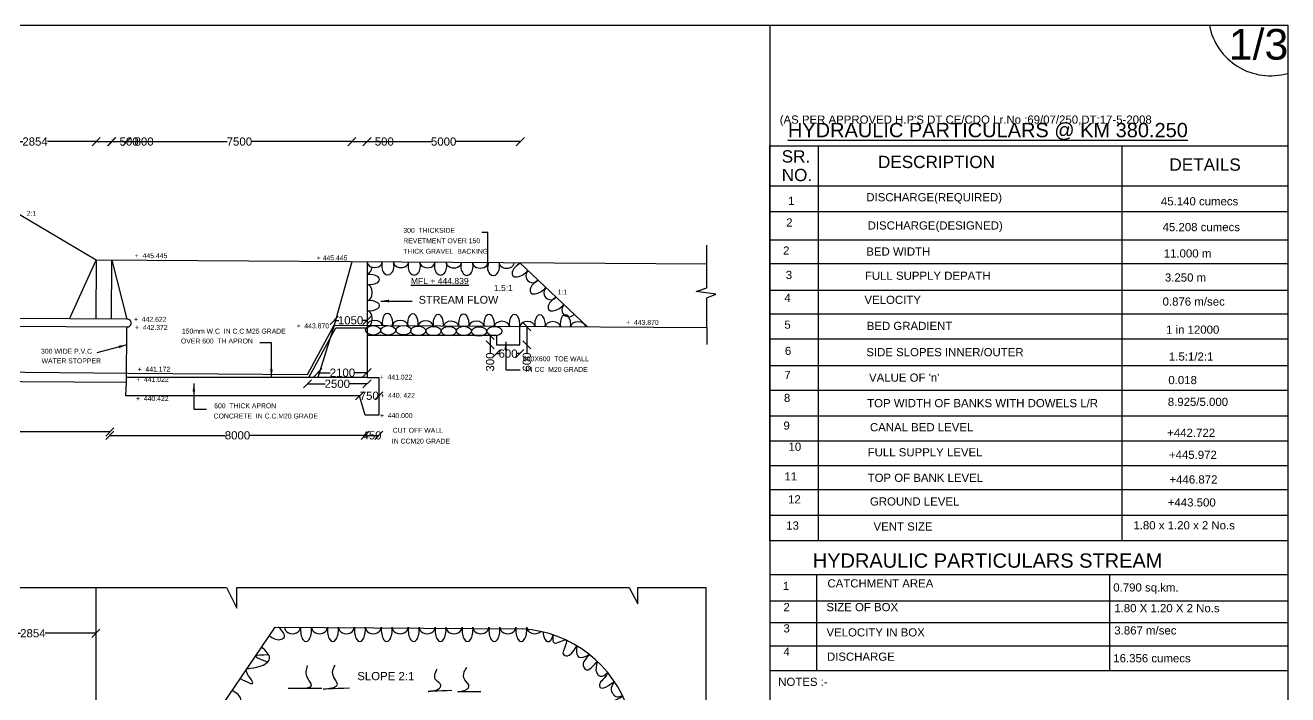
# Model space of a CAD drawing. Header units: millimetres. Extents: x 5760592 to 5768701, y 20978528 to 20983100.
# Drawn here: x 5765539 to 5768629, y 20981463 to 20983100 of the extents above; entities that cross this region are included whole.
import ezdxf

# ---------------------------------------------------------------- set-up
doc = ezdxf.new("R2010")
doc.units = ezdxf.units.MM
doc.header["$MEASUREMENT"] = 0
for name, color, linetype in [('DIMENSIONS', 7, 'Continuous'), ('DRAWING', 7, 'Continuous'), ('TEXT', 7, 'Continuous')]:
    doc.layers.add(name, color=color, linetype=linetype)
doc.styles.get("Standard").update_dxf_attribs({"font": 'arial.ttf', "height": 20})
doc.dimstyles.get("Standard").update_dxf_attribs({"dimtxt": 20, "dimasz": 20, "dimexe": 0.18, "dimexo": 0.0625, "dimgap": 0.09, "dimtad": 0, "dimdec": 0, "dimzin": 0, "dimdsep": 46, "dimtxsty": 'Standard', "dimblk": 'OBLIQUE', "dimcen": 0.09, "dimse1": 1, "dimse2": 1, "dimadec": 0, "dimazin": 0, "dimtfac": 1, "dimtdec": 0, "dimtofl": 0, "dimtmove": 0, "dimatfit": 3, "dimfxl": 1, "dimtolj": 1, "dimtzin": 0, "dimarcsym": 0})

# ---------------------------------------------------------------- blocks, each defined once
blk = doc.blocks.new('_Oblique')
at = {"color": 0, "linetype": 'ByBlock', "lineweight": -2}
blk.add_line((-0.5, -0.5), (0.5, 0.5), dxfattribs=at)
blk = doc.blocks.new('*D14')
at = {"layer": 'Defpoints', "color": 0}
for p in [(5765712.8, 20982815.5), (5765413.5, 20982702.7), (5765712.8, 20982525.7)]:
    blk.add_point(p, dxfattribs=at)
at = {"layer": 'DIMENSIONS', "color": 0, "lineweight": -2}
for p, q in [((5765413.5, 20982815.5), (5765533, 20982815.5)), ((5765712.8, 20982815.5), (5765593.2, 20982815.5))]:
    blk.add_line(p, q, dxfattribs=at)
at = {"layer": 'DIMENSIONS', "color": 0, "lineweight": -2, "xscale": 20, "yscale": 20, "zscale": 20, "rotation": 180}
blk.add_blockref('_Oblique', (5765413.5, 20982815.5), dxfattribs=at)
at = {"layer": 'DIMENSIONS', "color": 0, "lineweight": -2, "xscale": 20, "yscale": 20, "zscale": 20}
blk.add_blockref('_Oblique', (5765712.8, 20982815.5), dxfattribs=at)
at = {"layer": 'DIMENSIONS', "color": 0, "insert": (5765563.1, 20982815.5), "char_height": 20, "attachment_point": 5}
blk.add_mtext('\\A1;2854', dxfattribs=at)
blk = doc.blocks.new('*D15')
at = {"layer": 'Defpoints', "color": 0}
for p in [(5765751.2, 20982815.5), (5765712.8, 20982525.7), (5765751.2, 20982524.8)]:
    blk.add_point(p, dxfattribs=at)
at = {"layer": 'DIMENSIONS', "color": 0, "lineweight": -2}
for p, q in [((5765712.8, 20982815.5), (5765751.2, 20982815.5)), ((5765751.2, 20982815.5), (5765771.2, 20982815.5))]:
    blk.add_line(p, q, dxfattribs=at)
at = {"layer": 'DIMENSIONS', "color": 0, "lineweight": -2, "xscale": 20, "yscale": 20, "zscale": 20, "rotation": 180}
blk.add_blockref('_Oblique', (5765712.8, 20982815.5), dxfattribs=at)
at = {"layer": 'DIMENSIONS', "color": 0, "lineweight": -2, "xscale": 20, "yscale": 20, "zscale": 20}
blk.add_blockref('_Oblique', (5765751.2, 20982815.5), dxfattribs=at)
at = {"layer": 'DIMENSIONS', "color": 0, "insert": (5765793.3, 20982815.5), "char_height": 20, "attachment_point": 5}
blk.add_mtext('\\A1;500', dxfattribs=at)
blk = doc.blocks.new('*D16')
at = {"layer": 'Defpoints', "color": 0}
for p in [(5765787.8, 20982815.5), (5765750.3, 20982381.6), (5765787.8, 20982381.4)]:
    blk.add_point(p, dxfattribs=at)
at = {"layer": 'DIMENSIONS', "color": 0, "lineweight": -2}
for p, q in [((5765750.3, 20982815.5), (5765787.8, 20982815.5)), ((5765787.8, 20982815.5), (5765807.8, 20982815.5))]:
    blk.add_line(p, q, dxfattribs=at)
at = {"layer": 'DIMENSIONS', "color": 0, "lineweight": -2, "xscale": 20, "yscale": 20, "zscale": 20, "rotation": 180}
blk.add_blockref('_Oblique', (5765750.3, 20982815.5), dxfattribs=at)
at = {"layer": 'DIMENSIONS', "color": 0, "lineweight": -2, "xscale": 20, "yscale": 20, "zscale": 20}
blk.add_blockref('_Oblique', (5765787.8, 20982815.5), dxfattribs=at)
at = {"layer": 'DIMENSIONS', "color": 0, "insert": (5765830, 20982815.5), "char_height": 20, "attachment_point": 5}
blk.add_mtext('\\A1;800', dxfattribs=at)
blk = doc.blocks.new('*D17')
at = {"layer": 'Defpoints', "color": 0}
for p in [(5765787.8, 20982815.5), (5766338.5, 20982815.5), (5766338.5, 20982521.7)]:
    blk.add_point(p, dxfattribs=at)
at = {"layer": 'DIMENSIONS', "color": 0, "lineweight": -2}
for p, q in [((5765787.8, 20982815.5), (5766033.3, 20982815.5)), ((5766338.5, 20982815.5), (5766093, 20982815.5))]:
    blk.add_line(p, q, dxfattribs=at)
at = {"layer": 'DIMENSIONS', "color": 0, "lineweight": -2, "xscale": 20, "yscale": 20, "zscale": 20, "rotation": 180}
blk.add_blockref('_Oblique', (5765787.8, 20982815.5), dxfattribs=at)
at = {"layer": 'DIMENSIONS', "color": 0, "lineweight": -2, "xscale": 20, "yscale": 20, "zscale": 20}
blk.add_blockref('_Oblique', (5766338.5, 20982815.5), dxfattribs=at)
at = {"layer": 'DIMENSIONS', "color": 0, "insert": (5766063.2, 20982815.5), "char_height": 20, "attachment_point": 5}
blk.add_mtext('\\A1;7500', dxfattribs=at)
blk = doc.blocks.new('*D18')
at = {"layer": 'Defpoints', "color": 0}
for p in [(5766375.7, 20982815.5), (5766338.5, 20982521.7), (5766375.7, 20982521.7)]:
    blk.add_point(p, dxfattribs=at)
at = {"layer": 'DIMENSIONS', "color": 0, "lineweight": -2}
for p, q in [((5766338.5, 20982815.5), (5766375.7, 20982815.5)), ((5766375.7, 20982815.5), (5766395.7, 20982815.5))]:
    blk.add_line(p, q, dxfattribs=at)
at = {"layer": 'DIMENSIONS', "color": 0, "lineweight": -2, "xscale": 20, "yscale": 20, "zscale": 20, "rotation": 180}
blk.add_blockref('_Oblique', (5766338.5, 20982815.5), dxfattribs=at)
at = {"layer": 'DIMENSIONS', "color": 0, "lineweight": -2, "xscale": 20, "yscale": 20, "zscale": 20}
blk.add_blockref('_Oblique', (5766375.7, 20982815.5), dxfattribs=at)
at = {"layer": 'DIMENSIONS', "color": 0, "insert": (5766417.9, 20982815.5), "char_height": 20, "attachment_point": 5}
blk.add_mtext('\\A1;500', dxfattribs=at)
blk = doc.blocks.new('*D19')
at = {"layer": 'Defpoints', "color": 0}
for p in [(5766375.7, 20982815.5), (5766750.7, 20982815.5), (5766750.7, 20982517.9)]:
    blk.add_point(p, dxfattribs=at)
at = {"layer": 'DIMENSIONS', "color": 0, "lineweight": -2}
for p, q in [((5766375.7, 20982815.5), (5766533.3, 20982815.5)), ((5766750.7, 20982815.5), (5766593.1, 20982815.5))]:
    blk.add_line(p, q, dxfattribs=at)
at = {"layer": 'DIMENSIONS', "color": 0, "lineweight": -2, "xscale": 20, "yscale": 20, "zscale": 20, "rotation": 180}
blk.add_blockref('_Oblique', (5766375.7, 20982815.5), dxfattribs=at)
at = {"layer": 'DIMENSIONS', "color": 0, "lineweight": -2, "xscale": 20, "yscale": 20, "zscale": 20}
blk.add_blockref('_Oblique', (5766750.7, 20982815.5), dxfattribs=at)
at = {"layer": 'DIMENSIONS', "color": 0, "insert": (5766563.2, 20982815.5), "char_height": 20, "attachment_point": 5}
blk.add_mtext('\\A1;5000', dxfattribs=at)
blk = doc.blocks.new('*D35')
at = {"layer": 'Defpoints', "color": 0}
for p in [(5762315.5, 20982114.5), (5765746.1, 20982105.4), (5765746.1, 20982095.5)]:
    blk.add_point(p, dxfattribs=at)
at = {"layer": 'DIMENSIONS', "color": 0, "lineweight": -2}
for p, q in [((5762315.5, 20982105.4), (5763988.8, 20982105.4)), ((5765746.1, 20982105.4), (5764072.8, 20982105.4))]:
    blk.add_line(p, q, dxfattribs=at)
at = {"layer": 'DIMENSIONS', "color": 0, "lineweight": -2, "xscale": 20, "yscale": 20, "zscale": 20, "rotation": 180}
blk.add_blockref('_Oblique', (5762315.5, 20982105.4), dxfattribs=at)
at = {"layer": 'DIMENSIONS', "color": 0, "lineweight": -2, "xscale": 20, "yscale": 20, "zscale": 20}
blk.add_blockref('_Oblique', (5765746.1, 20982105.4), dxfattribs=at)
at = {"layer": 'DIMENSIONS', "color": 0, "insert": (5764030.8, 20982105.4), "char_height": 20, "attachment_point": 5}
blk.add_mtext('\\A1;48.029', dxfattribs=at)
blk = doc.blocks.new('*D36')
at = {"layer": 'Defpoints', "color": 0}
for p in [(5766370.9, 20982146.5), (5765746.1, 20982105.4), (5766370.9, 20982097)]:
    blk.add_point(p, dxfattribs=at)
at = {"layer": 'DIMENSIONS', "color": 0, "lineweight": -2}
for p, q in [((5765746.1, 20982097), (5766028.5, 20982097)), ((5766370.9, 20982097), (5766088.4, 20982097))]:
    blk.add_line(p, q, dxfattribs=at)
at = {"layer": 'DIMENSIONS', "color": 0, "lineweight": -2, "xscale": 20, "yscale": 20, "zscale": 20, "rotation": 180}
blk.add_blockref('_Oblique', (5765746.1, 20982097), dxfattribs=at)
at = {"layer": 'DIMENSIONS', "color": 0, "lineweight": -2, "xscale": 20, "yscale": 20, "zscale": 20}
blk.add_blockref('_Oblique', (5766370.9, 20982097), dxfattribs=at)
at = {"layer": 'DIMENSIONS', "color": 0, "insert": (5766058.5, 20982097), "char_height": 20, "attachment_point": 5}
blk.add_mtext('\\A1;8000', dxfattribs=at)
blk = doc.blocks.new('*D37')
at = {"layer": 'Defpoints', "color": 0}
for p in [(5766370.9, 20982146.5), (5766404.6, 20982146.5), (5766404.6, 20982096.9)]:
    blk.add_point(p, dxfattribs=at)
at = {"layer": 'DIMENSIONS', "color": 0, "lineweight": -2}
blk.add_line((5766370.9, 20982096.9), (5766404.6, 20982096.9), dxfattribs=at)
at = {"layer": 'DIMENSIONS', "color": 0, "lineweight": -2, "xscale": 20, "yscale": 20, "zscale": 20, "rotation": 180}
blk.add_blockref('_Oblique', (5766370.9, 20982096.9), dxfattribs=at)
at = {"layer": 'DIMENSIONS', "color": 0, "lineweight": -2, "xscale": 20, "yscale": 20, "zscale": 20}
blk.add_blockref('_Oblique', (5766404.6, 20982096.9), dxfattribs=at)
at = {"layer": 'DIMENSIONS', "color": 0, "insert": (5766387.7, 20982096.9), "char_height": 20, "attachment_point": 5}
blk.add_mtext('\\A1;450', dxfattribs=at)
blk = doc.blocks.new('*D38')
at = {"layer": 'Defpoints', "color": 0}
for p in [(5766375.7, 20982378.3), (5766295.1, 20982366.3), (5766375.7, 20982367.3)]:
    blk.add_point(p, dxfattribs=at)
at = {"layer": 'DIMENSIONS', "color": 0, "lineweight": -2}
for p, q in [((5766295.1, 20982378.3), (5766306.4, 20982378.3)), ((5766375.7, 20982378.3), (5766364.4, 20982378.3))]:
    blk.add_line(p, q, dxfattribs=at)
at = {"layer": 'DIMENSIONS', "color": 0, "lineweight": -2, "xscale": 20, "yscale": 20, "zscale": 20, "rotation": 180}
blk.add_blockref('_Oblique', (5766295.1, 20982378.3), dxfattribs=at)
at = {"layer": 'DIMENSIONS', "color": 0, "lineweight": -2, "xscale": 20, "yscale": 20, "zscale": 20}
blk.add_blockref('_Oblique', (5766375.7, 20982378.3), dxfattribs=at)
at = {"layer": 'DIMENSIONS', "color": 0, "insert": (5766335.4, 20982378.3), "char_height": 20, "attachment_point": 5}
blk.add_mtext('\\A1;1050', dxfattribs=at)
blk = doc.blocks.new('*D39')
at = {"layer": 'Defpoints', "color": 0}
for p in [(5766255.3, 20982238.7), (5766375.7, 20982250.3), (5766375.7, 20982238.7)]:
    blk.add_point(p, dxfattribs=at)
at = {"layer": 'DIMENSIONS', "color": 0, "lineweight": -2}
for p, q in [((5766255.3, 20982250.3), (5766285.4, 20982250.3)), ((5766375.7, 20982250.3), (5766345.6, 20982250.3))]:
    blk.add_line(p, q, dxfattribs=at)
at = {"layer": 'DIMENSIONS', "color": 0, "lineweight": -2, "xscale": 20, "yscale": 20, "zscale": 20, "rotation": 180}
blk.add_blockref('_Oblique', (5766255.3, 20982250.3), dxfattribs=at)
at = {"layer": 'DIMENSIONS', "color": 0, "lineweight": -2, "xscale": 20, "yscale": 20, "zscale": 20}
blk.add_blockref('_Oblique', (5766375.7, 20982250.3), dxfattribs=at)
at = {"layer": 'DIMENSIONS', "color": 0, "insert": (5766315.5, 20982250.3), "char_height": 20, "attachment_point": 5}
blk.add_mtext('\\A1;2100', dxfattribs=at)
blk = doc.blocks.new('*D40')
at = {"layer": 'Defpoints', "color": 0}
for p in [(5766230, 20982246.2), (5766375.7, 20982238.7), (5766375.7, 20982223.2)]:
    blk.add_point(p, dxfattribs=at)
at = {"layer": 'DIMENSIONS', "color": 0, "lineweight": -2}
for p, q in [((5766230, 20982223.2), (5766272.8, 20982223.2)), ((5766375.7, 20982223.2), (5766333, 20982223.2))]:
    blk.add_line(p, q, dxfattribs=at)
at = {"layer": 'DIMENSIONS', "color": 0, "lineweight": -2, "xscale": 20, "yscale": 20, "zscale": 20, "rotation": 180}
blk.add_blockref('_Oblique', (5766230, 20982223.2), dxfattribs=at)
at = {"layer": 'DIMENSIONS', "color": 0, "lineweight": -2, "xscale": 20, "yscale": 20, "zscale": 20}
blk.add_blockref('_Oblique', (5766375.7, 20982223.2), dxfattribs=at)
at = {"layer": 'DIMENSIONS', "color": 0, "insert": (5766302.9, 20982223.2), "char_height": 20, "attachment_point": 5}
blk.add_mtext('\\A1;2500', dxfattribs=at)
blk = doc.blocks.new('*D41')
at = {"layer": 'Defpoints', "color": 0}
for p in [(5766357.6, 20982193.8), (5766404.6, 20982193.8), (5766404.6, 20982193.8)]:
    blk.add_point(p, dxfattribs=at)
at = {"layer": 'DIMENSIONS', "color": 0, "lineweight": -2}
for p, q in [((5766357.6, 20982193.8), (5766359, 20982193.8)), ((5766404.6, 20982193.8), (5766403.1, 20982193.8))]:
    blk.add_line(p, q, dxfattribs=at)
at = {"layer": 'DIMENSIONS', "color": 0, "lineweight": -2, "xscale": 20, "yscale": 20, "zscale": 20, "rotation": 180}
blk.add_blockref('_Oblique', (5766357.6, 20982193.8), dxfattribs=at)
at = {"layer": 'DIMENSIONS', "color": 0, "lineweight": -2, "xscale": 20, "yscale": 20, "zscale": 20}
blk.add_blockref('_Oblique', (5766404.6, 20982193.8), dxfattribs=at)
at = {"layer": 'DIMENSIONS', "color": 0, "insert": (5766381.1, 20982193.8), "char_height": 20, "attachment_point": 5}
blk.add_mtext('\\A1;750', dxfattribs=at)
blk = doc.blocks.new('*D42')
at = {"layer": 'Defpoints', "color": 0}
for p in [(5766677, 20982318.6), (5766692.2, 20982341.8), (5766692.2, 20982318.6)]:
    blk.add_point(p, dxfattribs=at)
at = {"layer": 'DIMENSIONS', "color": 0, "lineweight": -2}
for p, q in [((5766677, 20982341.8), (5766677, 20982318.6)), ((5766677, 20982318.6), (5766677, 20982298.6))]:
    blk.add_line(p, q, dxfattribs=at)
at = {"layer": 'DIMENSIONS', "color": 0, "lineweight": -2, "xscale": 20, "yscale": 20, "zscale": 20}
for p, rotation in [((5766677, 20982341.8), 90), ((5766677, 20982318.6), 270)]:
    blk.add_blockref('_Oblique', p, dxfattribs=dict(at, rotation=rotation))
at = {"layer": 'DIMENSIONS', "color": 0, "insert": (5766677, 20982276.4), "char_height": 20, "attachment_point": 5, "rotation": 90}
blk.add_mtext('\\A1;300', dxfattribs=at)
blk = doc.blocks.new('*D43')
at = {"layer": 'Defpoints', "color": 0}
for p in [(5766692.2, 20982318.6), (5766749.4, 20982318.6), (5766749.4, 20982296.9)]:
    blk.add_point(p, dxfattribs=at)
at = {"layer": 'DIMENSIONS', "color": 0, "lineweight": -2}
for p, q in [((5766692.2, 20982296.9), (5766698.6, 20982296.9)), ((5766749.4, 20982296.9), (5766743, 20982296.9))]:
    blk.add_line(p, q, dxfattribs=at)
at = {"layer": 'DIMENSIONS', "color": 0, "lineweight": -2, "xscale": 20, "yscale": 20, "zscale": 20, "rotation": 180}
blk.add_blockref('_Oblique', (5766692.2, 20982296.9), dxfattribs=at)
at = {"layer": 'DIMENSIONS', "color": 0, "lineweight": -2, "xscale": 20, "yscale": 20, "zscale": 20}
blk.add_blockref('_Oblique', (5766749.4, 20982296.9), dxfattribs=at)
at = {"layer": 'DIMENSIONS', "color": 0, "insert": (5766720.8, 20982296.9), "char_height": 20, "attachment_point": 5}
blk.add_mtext('\\A1;600', dxfattribs=at)
blk = doc.blocks.new('*D44')
at = {"layer": 'Defpoints', "color": 0}
for p in [(5766749.5, 20982362.7), (5766749.5, 20982318.6), (5766766.8, 20982318.6)]:
    blk.add_point(p, dxfattribs=at)
at = {"layer": 'DIMENSIONS', "color": 0, "lineweight": -2}
for p, q in [((5766766.8, 20982362.7), (5766766.8, 20982318.6)), ((5766766.8, 20982318.6), (5766766.8, 20982298.6))]:
    blk.add_line(p, q, dxfattribs=at)
at = {"layer": 'DIMENSIONS', "color": 0, "lineweight": -2, "xscale": 20, "yscale": 20, "zscale": 20}
for p, rotation in [((5766766.8, 20982362.7), 90), ((5766766.8, 20982318.6), 270)]:
    blk.add_blockref('_Oblique', p, dxfattribs=dict(at, rotation=rotation))
at = {"layer": 'DIMENSIONS', "color": 0, "insert": (5766766.8, 20982276.4), "char_height": 20, "attachment_point": 5, "rotation": 90}
blk.add_mtext('\\A1;600', dxfattribs=at)
blk = doc.blocks.new('*D69')
at = {"layer": 'Defpoints', "color": 0}
for p in [(5765403.6, 20981612.9), (5765712, 20981612.9), (5765712, 20981612.9)]:
    blk.add_point(p, dxfattribs=at)
at = {"layer": 'DIMENSIONS', "color": 0, "lineweight": -2}
for p, q in [((5765403.6, 20981612.9), (5765527.7, 20981612.9)), ((5765712, 20981612.9), (5765587.9, 20981612.9))]:
    blk.add_line(p, q, dxfattribs=at)
at = {"layer": 'DIMENSIONS', "color": 0, "lineweight": -2, "xscale": 20, "yscale": 20, "zscale": 20, "rotation": 180}
blk.add_blockref('_Oblique', (5765403.6, 20981612.9), dxfattribs=at)
at = {"layer": 'DIMENSIONS', "color": 0, "lineweight": -2, "xscale": 20, "yscale": 20, "zscale": 20}
blk.add_blockref('_Oblique', (5765712, 20981612.9), dxfattribs=at)
at = {"layer": 'DIMENSIONS', "color": 0, "insert": (5765557.8, 20981612.9), "char_height": 20, "attachment_point": 5}
blk.add_mtext('\\A1;2854', dxfattribs=at)

msp = doc.modelspace()

# ---------------------------------------------------------------- linework, layer by layer
at = {"layer": 'DIMENSIONS', "color": 0}
for points in [[(5767361.5, 20983100), (5767361.5, 20978527.7)], [(5767479.5, 20982805), (5767479.5, 20981839.3)], [(5768223, 20982805), (5768223, 20981839.3)], [(5767361.5, 20982707.3), (5768629.1, 20982707.3)]]:
    msp.add_lwpolyline(points, dxfattribs=at)
msp.add_lwpolyline([(5767361.5, 20982805), (5768629.1, 20982805), (5768629.1, 20981839.3), (5767361.5, 20981839.3)], close=True, dxfattribs=at)
at = {"layer": 'DRAWING', "color": 0}
msp.add_lwpolyline([(5760592.1, 20983100), (5768629.1, 20983100), (5768629.1, 20978527.7), (5760592.1, 20978527.7)], close=True, dxfattribs=at)
for points in [[(5767207.2, 20982516), (5765712.8, 20982525.7), (5765413.5, 20982702.7), (5765112.4, 20982702.7), (5765106.5, 20982702.7), (5764816, 20982513.9), (5764643.4, 20982399.7)], [(5767207.2, 20982360.5), (5767207.2, 20982433.4), (5767229.3, 20982442.3), (5767181, 20982449.2), (5767207.2, 20982457.7), (5767207.2, 20982561.9)], [(5765647.6, 20982382.2), (5765712.8, 20982525.7)], [(5765712.8, 20982525.7), (5765711.9, 20982381.8)], [(5765750.3, 20982381.6), (5765751.2, 20982525.5)], [(5765751, 20982525.5), (5765787.8, 20982381.4)], [(5766375.7, 20982521.4), (5766375.7, 20982238.7), (5765786.9, 20982238.6)], [(5766338.5, 20982521.7), (5766295.1, 20982366.3)], [(5766915.1, 20982362.4), (5766749.5, 20982519)], [(5761335.2, 20982244.1), (5761335.2, 20982171.4), (5761369.1, 20982171.4), (5761380.3, 20982216.2), (5762315.5, 20982216.2), (5762315.5, 20982381.6), (5765789.6, 20982362.2)], [(5765787.8, 20982381.4), (5762312.7, 20982401.4)], [(5760693.4, 20982266.7), (5762317.6, 20982270.3), (5764277, 20982263.8), (5765791.2, 20982249.1), (5766230, 20982246.2), (5766295.1, 20982366.3), (5767207.2, 20982360.5), (5767207.2, 20982319.6)], [(5762315.5, 20982248.8), (5765786.9, 20982226.8), (5765787.6, 20982362.2)], [(5766233.1, 20982238.7), (5766299.5, 20982360), (5766375.7, 20982360)], [(5766295.1, 20982366.3), (5766255.3, 20982238.7)], [(5766375.7, 20982341.8), (5766692.2, 20982341.8), (5766692.2, 20982318.6), (5766749.4, 20982318.6), (5766749.5, 20982362.7)], [(5766375.7, 20982238.6), (5766404.6, 20982238.6), (5766404.6, 20982146.5), (5766370.9, 20982146.5), (5766357.6, 20982193.8), (5765785.4, 20982193.8), (5765786.9, 20982226.8)], [(5763652.4, 20981724.9), (5766031.7, 20981724.9), (5766057, 20981674.8), (5766057, 20981724.9), (5767017.5, 20981724.9), (5767038.4, 20981684.8), (5767038.4, 20981724.6), (5767204.8, 20981724.6), (5767204.8, 20981369.8), (5767170, 20981359.6), (5767228.9, 20981359.6), (5767204.8, 20981349.3), (5767204.8, 20979864), (5767144.6, 20979851.4), (5767231.2, 20979851.4), (5767198.5, 20979837.8), (5767198.5, 20979607.4), (5760692.7, 20979657.2)], [(5765712, 20981724.9), (5765712, 20980834.8)], [(5765970.3, 20981362.3), (5766151, 20981628.2), (5766755.6, 20981623.6)], [(5766265.3, 20981477.7), (5766182.5, 20981477.7)]]:
    msp.add_lwpolyline(points, dxfattribs=at)
for centre, radius, start, end in [((5765788.9, 20982371.8), 9.64, 274.0657, 96.5726), ((5766738.2, 20981331.2), 292.9, 17.9086, 86.6012)]:
    msp.add_arc(centre, radius, start, end, dxfattribs=at)
for centre, major_axis, ratio, start_param, end_param in [((5766394.3, 20982521.3), (-18.6, 0.1), 0.738541, 0, 3.141593), ((5766426.6, 20982511.7), (-0.1, -22.3), 0.677323, 4.27904, 8.287392), ((5766458.9, 20982521), (-18.6, 0.1), 0.738541, 0, 3.141593), ((5766491.1, 20982511.4), (-0.1, -22.3), 0.677323, 4.27904, 8.287392), ((5766523.4, 20982520.7), (-18.6, 0.1), 0.738541, 0, 3.141593), ((5766555.7, 20982511.2), (-0.1, -22.3), 0.677323, 4.27904, 8.287392), ((5766588.1, 20982520.2), (-18.6, 0.1), 0.738541, 0, 3.141593), ((5766620.3, 20982510.6), (-0.1, -22.3), 0.677323, 4.27904, 8.287392), ((5766652.7, 20982519.8), (-18.6, 0.1), 0.738541, 0, 3.141593), ((5766685, 20982510.2), (-0.1, -22.3), 0.677323, 4.27904, 8.287392), ((5766717.3, 20982519.3), (-18.6, 0.1), 0.738541, 0, 3.141593), ((5766753.2, 20982503.5), (-21.3, -15.4), 0.517773, 4.467513, 8.29588), ((5766782.1, 20982488.2), (-12.5, -13.2), 0.950422, 4.712389, 7.853982), ((5766380.7, 20982478.1), (25.4, 0.2), 0.494836, 4.512841, 8.04733), ((5766797.2, 20982461.9), (-21.3, -15.4), 0.517773, 4.467513, 8.29588), ((5766375.7, 20982446.1), (0, 19.7), 0.640135, 3.141593, 6.283185), ((5766826.1, 20982446.6), (-12.5, -13.2), 0.950422, 4.712389, 7.853982), ((5766380.7, 20982414.1), (25.4, 0.2), 0.494836, 4.512841, 8.04733), ((5766841.2, 20982420.3), (-21.3, -15.4), 0.517773, 4.467513, 8.29588), ((5766870.1, 20982405), (-12.5, -13.2), 0.950422, 4.712389, 7.853982), ((5766394.1, 20982365.3), (-18.5, 0.1), 0.702932, 3.141593, 6.283185), ((5766375.7, 20982382.1), (0, 19.7), 0.640135, 3.141593, 6.283185), ((5766425.7, 20982371.8), (-0.6, 23.5), 0.552321, 4.424762, 8.105475), ((5766456.9, 20982365.3), (-18.5, 0.1), 0.702932, 3.141593, 6.283185), ((5766488, 20982370.7), (-0.6, 23.5), 0.552321, 4.424762, 8.105475), ((5766519.2, 20982364.2), (-18.5, 0.1), 0.702932, 3.141593, 6.283185), ((5766550.2, 20982369.5), (-0.6, 23.5), 0.552321, 4.424762, 8.105475), ((5766581.4, 20982363.1), (-18.5, 0.1), 0.702932, 3.141593, 6.283185), ((5766612.4, 20982369.9), (-0.6, 23.5), 0.552321, 4.424762, 8.105475), ((5766643.6, 20982363.4), (-18.5, 0.1), 0.702932, 3.141593, 6.283185), ((5766674.6, 20982369.5), (-0.6, 23.5), 0.552321, 4.424762, 8.105475), ((5766705.8, 20982363), (-18.5, 0.1), 0.702932, 3.141593, 6.283185), ((5766736.9, 20982369.1), (-0.6, 23.5), 0.552321, 4.424762, 8.105475), ((5766799.1, 20982368.7), (-0.6, 23.5), 0.552321, 4.424762, 8.105475), ((5766861.4, 20982368.3), (-0.6, 23.5), 0.552321, 4.424762, 8.105475), ((5766768.1, 20982362.6), (-18.5, 0.1), 0.702932, 3.141593, 6.283185), ((5766830.3, 20982362.2), (-18.5, 0.1), 0.702932, 3.141593, 6.283185), ((5766892.5, 20982361.8), (-18.5, 0.1), 0.702932, 3.141593, 6.283185), ((5766193.4, 20981628), (-19.6, 0), 0.821429, 0, 3.141593), ((5766226.4, 20981622.2), (-0.3, -29.5), 0.455807, 4.518956, 8.058211), ((5766259.3, 20981628), (-19.6, 0), 0.821429, 0, 3.141593), ((5766292.3, 20981622.2), (-0.3, -29.5), 0.455807, 4.518956, 8.058211), ((5766325.1, 20981628), (-19.6, 0), 0.821429, 0, 3.141593), ((5766358.2, 20981622.2), (-0.3, -29.5), 0.455807, 4.518956, 8.058211), ((5766391, 20981628), (-19.6, 0), 0.821429, 0, 3.141593), ((5766424, 20981622.2), (-0.3, -29.5), 0.455807, 4.518956, 8.058211), ((5766456.8, 20981628), (-19.6, 0), 0.821429, 0, 3.141593), ((5766489.9, 20981622.2), (-0.3, -29.5), 0.455807, 4.518956, 8.058211), ((5766522.7, 20981628), (-19.6, 0), 0.821429, 0, 3.141593), ((5766555.7, 20981622.2), (-0.3, -29.5), 0.455807, 4.518956, 8.058211), ((5766588.5, 20981628), (-19.6, 0), 0.821429, 0, 3.141593), ((5766621.6, 20981622.2), (-0.3, -29.5), 0.455807, 4.518956, 8.058211), ((5766654.4, 20981628), (-19.6, 0), 0.821429, 0, 3.141593), ((5766687.4, 20981622.2), (-0.3, -29.5), 0.455807, 4.518956, 8.058211), ((5766720.3, 20981628), (-19.6, 0), 0.821429, 0, 3.141593), ((5766753.3, 20981622.2), (-0.3, -29.5), 0.455807, 4.518956, 8.058211), ((5766786.1, 20981628), (-19.6, 0), 0.821429, 0, 2.415839), ((5766819.2, 20981622.2), (-0.3, -29.5), 0.455807, 4.924286, 7.394907)]:
    msp.add_ellipse(centre, major_axis=major_axis, ratio=ratio, start_param=start_param, end_param=end_param, dxfattribs=at)
for centre in [(5766390.8, 20982353.9), (5766427.6, 20982353.9), (5766464.7, 20982354.6), (5766501, 20982352.4), (5766538.6, 20982352), (5766575.8, 20982352), (5766612.6, 20982352.3), (5766649.8, 20982350.8), (5766687.4, 20982351.6)]:
    msp.add_ellipse(centre, major_axis=(-18.5, 0), ratio=0.618641, dxfattribs=at)
for points in [[(5766377.7, 20982490.5), (5766386.4, 20982502.1), (5766388.1, 20982508.4)], [(5766136.6, 20981607), (5766162.8, 20981597.5), (5766172.6, 20981602.5), (5766159.2, 20981628.2)], [(5766831, 20981609), (5766833.4, 20981589.4), (5766862.8, 20981596.3), (5766858.1, 20981574.3), (5766855.9, 20981562.5), (5766866.1, 20981558), (5766889.6, 20981582), (5766889.1, 20981561.7), (5766897.8, 20981553.8), (5766920.2, 20981560.8), (5766909.4, 20981548.4), (5766906.2, 20981530.2), (5766912.6, 20981523.9), (5766939.3, 20981544.2), (5766936, 20981522.6), (5766951.5, 20981507.8), (5766964.9, 20981516.8), (5766952.9, 20981499.7), (5766945.2, 20981489.5), (5766946.6, 20981480.1), (5766981.3, 20981494.7), (5766972.9, 20981478.6), (5766977.9, 20981464.5), (5766987.7, 20981457.5), (5767001.3, 20981460), (5766990.1, 20981452.3), (5766973.3, 20981441.8), (5766976.1, 20981432), (5766988.3, 20981430), (5767011.5, 20981436.5), (5767003.9, 20981423), (5767003.9, 20981409), (5767012, 20981403.2), (5767024.7, 20981399.7), (5767017.4, 20981396.3), (5767003.9, 20981390.9), (5766997.9, 20981385.5), (5766999.1, 20981375.3), (5767006.9, 20981370.9), (5767031.8, 20981372.5), (5767022, 20981362.7), (5767020.4, 20981354.1), (5767029.4, 20981337), (5767034.8, 20981335.6), (5767012.8, 20981328), (5767004.9, 20981323.4), (5767008.1, 20981315.8), (5767017.6, 20981312.5), (5767038, 20981309.9), (5767025.6, 20981301.2), (5767022.4, 20981295.6), (5767026.4, 20981281.9), (5767035.2, 20981273), (5767028.4, 20981275.3), (5767003.5, 20981274.9), (5766998.3, 20981268.9), (5767001.3, 20981261.2), (5767018.2, 20981252.6), (5767026.8, 20981245.4), (5767029.8, 20981244.7), (5767011.7, 20981241.1), (5767009.1, 20981232.3), (5767013.1, 20981208), (5766995.1, 20981216.2), (5766983.9, 20981213.2), (5766982.5, 20981205.4), (5767008.3, 20981185.8), (5766998.7, 20981186.2), (5766983.9, 20981175.5), (5766991.3, 20981155.5), (5766972.6, 20981164.9), (5766953.6, 20981165.7), (5766947.8, 20981160.3), (5766972.8, 20981134.8), (5766960.4, 20981137.4), (5766945.8, 20981127), (5766951.2, 20981104.8), (5766927.5, 20981117.8), (5766919.3, 20981121.2), (5766910.9, 20981110.4), (5766932.1, 20981086.9), (5766909.8, 20981089.6), (5766899.3, 20981077.9), (5766901.6, 20981063.7), (5766877.3, 20981089), (5766871.7, 20981082.8), (5766870.7, 20981073.9), (5766878.3, 20981053.4), (5766866, 20981058.3), (5766850.2, 20981053.7), (5766846.4, 20981045.4), (5766844.7, 20981033.8), (5766831.4, 20981062.1), (5766820.4, 20981064.5), (5766816.4, 20981052.9), (5766819.6, 20981025), (5766807, 20981036.8), (5766792.9, 20981034.8), (5766780.5, 20981027.8), (5766782.5, 20981016.2), (5766770.1, 20981036.4), (5766761, 20981048.5), (5766752.6, 20981041.3), (5766752.6, 20981015)], [(5766065.4, 20981502.2), (5766096.1, 20981491.6), (5766081.4, 20981525.8), (5766089.9, 20981527.3), (5766137.3, 20981551.9), (5766117.9, 20981579.6)], [(5766135, 20981559.9), (5766102.6, 20981557.1), (5766132.8, 20981542.9)], [(5766215.7, 20981477.7), (5766239.8, 20981485.5), (5766229.8, 20981503.9), (5766230.1, 20981534.3)], [(5766332.5, 20981478.9), (5766271.7, 20981477), (5766303, 20981487.5), (5766296.8, 20981501.3), (5766291.4, 20981517.7), (5766297.9, 20981535.3)], [(5766583.3, 20981472.8), (5766526.7, 20981470.9), (5766553.3, 20981479.1), (5766556, 20981485.8), (5766544.5, 20981498.1), (5766547.2, 20981526.4)], [(5766654, 20981469.9), (5766599.3, 20981470.5), (5766621.7, 20981477.4), (5766625, 20981482.6), (5766614.8, 20981499.2), (5766613.7, 20981518.7), (5766620.2, 20981529.1)], [(5765973.8, 20981367.4), (5766012, 20981381.4), (5766030.2, 20981395.5), (5766009.8, 20981420.4), (5766055.3, 20981436.1), (5766066.5, 20981451.8), (5766045.3, 20981472.7)]]:
    msp.add_spline(points, degree=3, dxfattribs=at)
at = {"layer": 'TEXT', "color": 0}
for points in [[(5767361.5, 20982644.7), (5768629.1, 20982644.7)], [(5767361.5, 20982575.3), (5768629.1, 20982575.3)], [(5767361.5, 20982517.2), (5768629.1, 20982517.2)], [(5767361.5, 20982452.4), (5768629.1, 20982452.4)], [(5767361.5, 20982394.4), (5768629.1, 20982394.4)], [(5767361.5, 20982332.9), (5768629.1, 20982332.9)], [(5767361.5, 20982267.6), (5768629.1, 20982267.6)], [(5767361.5, 20982207.3), (5768629.1, 20982207.3)], [(5767361.5, 20982144.7), (5768629.1, 20982144.7)], [(5767361.5, 20982083.9), (5768629.1, 20982083.9)], [(5767361.5, 20982023.6), (5768629.1, 20982023.6)], [(5767361.5, 20981964.4), (5768629.1, 20981964.4)], [(5767361.5, 20981901.9), (5768629.1, 20981901.9)], [(5767361.5, 20981756.7), (5768629.1, 20981756.7)], [(5767476.1, 20981756.7), (5767476.1, 20981521.8)], [(5768192.8, 20981756.7), (5768192.8, 20981521.8)], [(5767361.5, 20981692.4), (5768629.1, 20981692.4)], [(5767361.5, 20981639.3), (5768629.1, 20981639.3)], [(5767361.5, 20981582.4), (5768629.1, 20981582.4)], [(5767361.5, 20981521.8), (5768629.1, 20981521.8)]]:
    msp.add_lwpolyline(points, dxfattribs=at)
msp.add_arc((5768587, 20983129), 152.5, 190.9698, 286.0236, dxfattribs=at)

# ---------------------------------------------------------------- texts
at = {"layer": 'DIMENSIONS', "color": 0}
for s, p in [('SR.', (5767390.5, 20982764.3)), ('DESCRIPTION ', (5767626.2, 20982750.8)), ('NO.', (5767390.5, 20982718.8)), ('DETAILS ', (5768339.5, 20982744.3))]:
    msp.add_text(s, height=30, dxfattribs=at).set_placement(p)
at = {"layer": 'TEXT', "color": 0}
for s, height, p in [('1/3', 75, (5768484.8, 20983015.9)), ("(AS PER APPROVED H.P'S DT.CE/CDO Lr.No :69/07/250,DT:17-5-2008", 20, (5767385.7, 20982859.3)), ('%%UHYDRAULIC PARTICULARS @ KM 380.250', 35, (5767405.8, 20982826.2)), ('DISCHARGE(REQUIRED)', 20, (5767597.6, 20982669.4)), ('1', 20, (5767406.1, 20982660.6)), ('45.140 cumecs', 20, (5768318.6, 20982659.5)), ('2:1', 12, (5765542.7, 20982634)), ('2', 20, (5767401.6, 20982607.7)), ('300  THICKSIDE', 12, (5766464.5, 20982592.4)), ('DISCHARGE(DESIGNED)', 20, (5767600.9, 20982600.4)), ('45.208 cumecs ', 20, (5768322.8, 20982596.4)), ('REVETMENT OVER 150', 12, (5766464.4, 20982567)), ('+  445.445', 12, (5765807.2, 20982530.4)), ('+ 445.445', 12, (5766252.7, 20982525.2)), ('THICK GRAVEL  BACKING', 12, (5766464.3, 20982541.2)), ('2', 20, (5767393.8, 20982539.1)), ('BED WIDTH', 20, (5767597.6, 20982536.6)), ('11.000 m', 20, (5768325.6, 20982532)), ('3', 20, (5767400.5, 20982479.4)), ('%%UMFL + 444.839', 15, (5766482.9, 20982467.1)), ('FULL SUPPLY DEPATH', 20, (5767594.2, 20982477.5)), ('3.250 m', 20, (5768328.4, 20982473.1)), ('STREAM FLOW', 19, (5766502.3, 20982419.1)), ('1.5:1', 15, (5766686.1, 20982449.9)), ('1:1', 12, (5766841.9, 20982441.6)), ('4', 20, (5767397.1, 20982423.2)), ('VELOCITY', 20, (5767593.1, 20982418.5)), ('0.876 m/sec', 20, (5768322.8, 20982414.3)), ('+  442.622', 12, (5765805.2, 20982374.8)), ('+  443.870', 12, (5767009.8, 20982367.3)), ('5', 20, (5767397.1, 20982357.9)), ('+  442.372', 12, (5765807.9, 20982355)), ('150mm W.C  IN C.C M25 GRADE', 12, (5765922.5, 20982345.9)), ('+  443.870', 12, (5766203.1, 20982358.8)), ('BED GRADIENT', 20, (5767598.7, 20982354.7)), ('1 in 12000', 20, (5768331.2, 20982345.6)), ('OVER 600  TH APRON', 12, (5765920.2, 20982321.8)), ('6', 20, (5767398.3, 20982293.8)), ('300 WIDE P.V.C', 12, (5765577.8, 20982296.7)), ('WATER STOPPER', 12, (5765579.1, 20982273.3)), ('600X600  TOE WALL', 12, (5766757.2, 20982278.3)), ('SIDE SLOPES INNER/OUTER', 20, (5767597.6, 20982290.6)), ('1.5:1/2:1', 20, (5768338.3, 20982279.7)), ('+  441.172', 12, (5765814.2, 20982252.9)), ('IN CC  M20 GRADE', 12, (5766764.1, 20982252.3)), ('7', 20, (5767397.1, 20982234.8)), ('+  441.022', 12, (5765810.6, 20982227.7)), ('+  441.022', 12, (5766406.8, 20982233.5)), ("VALUE OF 'n'", 20, (5767604.3, 20982228.3)), ('0.018', 20, (5768336.9, 20982222.3)), ('+  440.422', 12, (5765810.3, 20982181)), ('+  440. 422', 12, (5766408.4, 20982188.9)), ('8', 20, (5767396, 20982178.6)), ('600  THICK APRON', 12, (5766001.5, 20982163.3)), ('TOP WIDTH OF BANKS WITH DOWELS L/R', 20, (5767599.8, 20982165.9)), ('8.925/5.000', 20, (5768335.5, 20982169)), ('CONCRETE  IN C.C.M20 GRADE', 12, (5766000.2, 20982138.3)), ('+  440.000', 12, (5766407.4, 20982139.5)), ('9', 20, (5767394.9, 20982111.1)), ('CUT OFF WALL', 12, (5766438.4, 20982103.4)), ('CANAL BED LEVEL ', 20, (5767606.5, 20982106.9)), ('+442.722', 20, (5768334.1, 20982093.4)), ('IN CCM20 GRADE', 12, (5766436.4, 20982077)), ('10', 20, (5767407.3, 20982059.3)), ('FULL SUPPLY LEVEL ', 20, (5767600.9, 20982045.7)), ('+445.972', 20, (5768338.3, 20982039.5)), ('11', 20, (5767397.1, 20981986.8)), ('TOP OF BANK LEVEL', 20, (5767600.9, 20981983.3)), ('+446.872', 20, (5768339.7, 20981979.2)), ('12', 20, (5767406.1, 20981930.6)), ('GROUND LEVEL', 20, (5767606.5, 20981925.4)), ('+443.500', 20, (5768335.5, 20981923.1)), ('13', 20, (5767401.6, 20981866.4)), ('VENT SIZE ', 20, (5767615.4, 20981864.2)), ('1.80 x 1.20 x 2 No.s', 20, (5768251.3, 20981867.1)), ('HYDRAULIC PARTICULARS STREAM  ', 35, (5767466.6, 20981773.3)), ('1', 20, (5767393.6, 20981718.9)), ('CATCHMENT AREA ', 20, (5767502.5, 20981725.1)), ('0.790 sq.km.', 20, (5768202.1, 20981715.1)), ('2', 20, (5767394.9, 20981667)), ('SIZE OF BOX', 20, (5767500.1, 20981667)), ('1.80 X 1.20 X 2 No.s', 20, (5768204.6, 20981664.4)), ('3', 20, (5767394.9, 20981615.1)), ('VELOCITY IN BOX ', 20, (5767500.1, 20981605.2)), ('3.867 m/sec', 20, (5768204.6, 20981610)), ('4', 20, (5767394.9, 20981558.2)), ('DISCHARGE ', 20, (5767501.3, 20981545.8)), ('16.356 cumecs', 20, (5768202.1, 20981542)), ('SLOPE 2:1', 20, (5766351.7, 20981498.3)), ('NOTES :-', 20, (5767382, 20981484.3))]:
    msp.add_text(s, height=height, dxfattribs=at).set_placement(p)

# ---------------------------------------------------------------- dimensions: what is measured, and where the dimension line sits
at = {"layer": 'DIMENSIONS', "color": 0}
for base, p1, p2, text, picture, middle in [((5765712.8, 20982815.5), (5765413.5, 20982702.7), (5765712.8, 20982525.7), '2854', '*D14', (5765563.1, 20982815.5)), ((5765751.2, 20982815.5), (5765712.8, 20982525.7), (5765751.2, 20982524.8), '500', '*D15', (5765793.3, 20982815.5)), ((5765787.8, 20982815.5), (5765750.3, 20982381.6), (5765787.8, 20982381.4), '800', '*D16', (5765830, 20982815.5)), ((5766338.5, 20982815.5), (5765787.8, 20982815.5), (5766338.5, 20982521.7), '7500', '*D17', (5766063.2, 20982815.5)), ((5766375.7, 20982815.5), (5766338.5, 20982521.7), (5766375.7, 20982521.7), '500', '*D18', (5766417.9, 20982815.5)), ((5766750.7, 20982815.5), (5766375.7, 20982815.5), (5766750.7, 20982517.9), '5000', '*D19', (5766563.2, 20982815.5)), ((5766375.7, 20982378.3), (5766295.1, 20982366.3), (5766375.7, 20982367.3), '1050', '*D38', (5766335.4, 20982378.3)), ((5766749.4, 20982296.9), (5766692.2, 20982318.6), (5766749.4, 20982318.6), '600', '*D43', (5766720.8, 20982296.9)), ((5766375.7, 20982250.3), (5766255.3, 20982238.7), (5766375.7, 20982238.7), '2100', '*D39', (5766315.5, 20982250.3)), ((5766375.7, 20982223.2), (5766230, 20982246.2), (5766375.7, 20982238.7), '2500', '*D40', (5766302.9, 20982223.2)), ((5766404.6, 20982193.8), (5766357.6, 20982193.8), (5766404.6, 20982193.8), '750', '*D41', (5766381.1, 20982193.8)), ((5766370.9, 20982097), (5765746.1, 20982105.4), (5766370.9, 20982146.5), '8000', '*D36', (5766058.5, 20982097)), ((5765746.1, 20982105.4), (5762315.5, 20982114.5), (5765746.1, 20982095.5), '48.029', '*D35', (5764030.8, 20982105.4)), ((5765712, 20981612.9), (5765403.6, 20981612.9), (5765712, 20981612.9), '2854', '*D69', (5765557.8, 20981612.9))]:
    dim = msp.add_linear_dim(base=base, p1=p1, p2=p2, text=text, dimstyle='Standard', dxfattribs=at)
    dim.commit()
    dim.dimension.update_dxf_attribs({"geometry": picture, "text_midpoint": middle})
for base, p1, p2, text, picture, middle in [((5766677, 20982318.6), (5766692.2, 20982341.8), (5766692.2, 20982318.6), '300', '*D42', (5766677, 20982276.4)), ((5766766.8, 20982318.6), (5766749.5, 20982362.7), (5766749.5, 20982318.6), '600', '*D44', (5766766.8, 20982276.4))]:
    dim = msp.add_linear_dim(base=base, p1=p1, p2=p2, angle=90, text=text, dimstyle='Standard', dxfattribs=at)
    dim.commit()
    dim.dimension.update_dxf_attribs({"geometry": picture, "text_midpoint": middle})
dim = msp.add_linear_dim(base=(5766404.6, 20982096.9), p1=(5766370.9, 20982146.5), p2=(5766404.6, 20982146.5), text='450', dimstyle='Standard', dxfattribs=at)
dim.commit()
dim.dimension.update_dxf_attribs({"geometry": '*D37', "text_midpoint": (5766387.7, 20982096.9), "dimtype": 160})

# ---------------------------------------------------------------- leaders
for points in [[(5766671.4, 20982500.4), (5766671.4, 20982592.8), (5766656.4, 20982592.8)], [(5766409.4, 20982425.6), (5766485.9, 20982425.6)], [(5765787.4, 20982318.5), (5765714.2, 20982298.8)], [(5766141.6, 20982238.7), (5766141.6, 20982323.1), (5766112.9, 20982323.1)], [(5766715, 20982326), (5766715, 20982257.6), (5766750.8, 20982257.6)], [(5765951.8, 20982223.6), (5765951.8, 20982161), (5765982.7, 20982161)]]:
    msp.add_leader(points, dimstyle='Standard', override={"dimgap": 0.09, "dimtad": 0}, dxfattribs=at)

doc.saveas('drawing.dxf')
